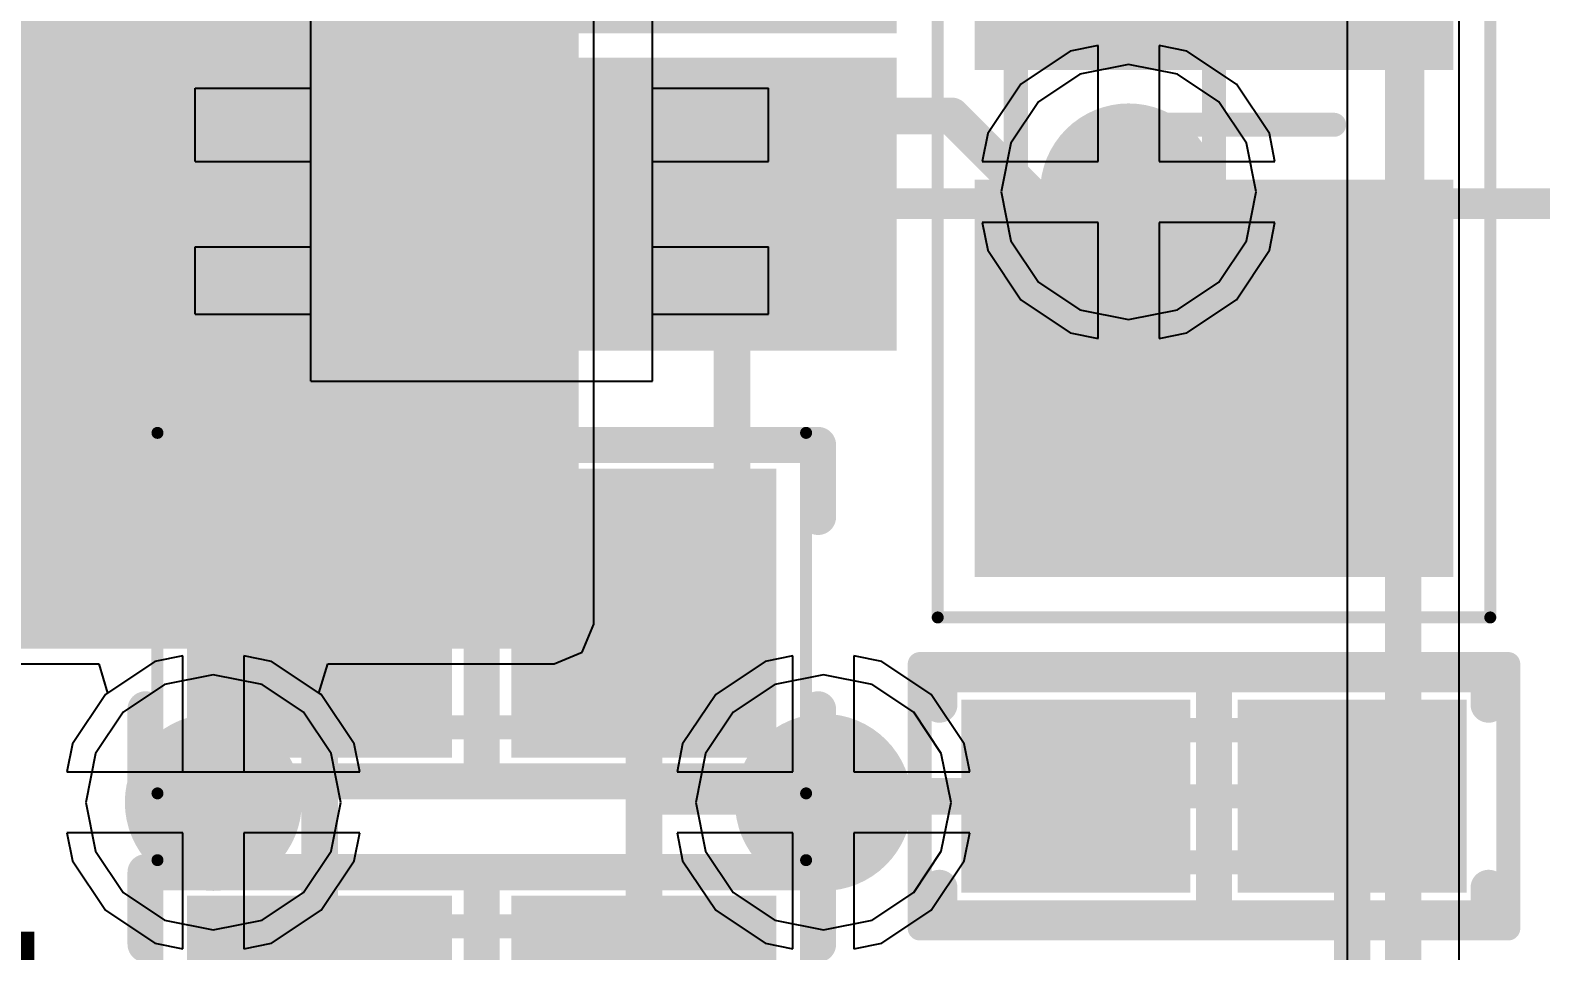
# Model space of a CAD drawing. Header units: millimetres. Extents: x 0.16 to 3.68, y 0.79 to 4.96.
# Drawn here: x 1.17 to 1.4176, y 1.0757 to 1.2265 of the extents above; entities that cross this region are included whole.
import ezdxf

# ---------------------------------------------------------------- set-up
doc = ezdxf.new("R2010")
doc.units = ezdxf.units.MM
doc.header["$MEASUREMENT"] = 0
for name, color, linetype in [('BottomLayer', 5, 'Continuous'), ('BottomOverlay', 54, 'Continuous'), ('BottomPaste', 16, 'Continuous'), ('BottomSolder', 6, 'Continuous'), ('KeepOutLayer', 6, 'Continuous'), ('Mechanical1', 6, 'Continuous'), ('Mechanical13', 56, 'Continuous'), ('Mechanical15', 56, 'Continuous'), ('MidLayer1', 16, 'Continuous'), ('MidLayer2', 76, 'Continuous'), ('MultiLayer', 9, 'Continuous'), ('TopLayer', 1, 'Continuous'), ('TopOverlay', 2, 'Continuous'), ('TopPaste', 8, 'Continuous'), ('TopSolder', 216, 'Continuous'), ('ViaHoleLayer', 16, 'Continuous')]:
    doc.layers.add(name, color=color, linetype=linetype)

# ---------------------------------------------------------------- blocks, each defined once
blk = doc.blocks.new('B____________B_6')
at = {"layer": 'BottomLayer'}
blk.add_solid([(-0.0689, -0.07087), (0.0689, -0.07087), (-0.0689, 0.07087), (0.0689, 0.07087)], dxfattribs=at)
at = {"layer": 'BottomOverlay', "const_width": 0.005}
blk.add_lwpolyline([(0, 0.19291), (0, -0.27165)], dxfattribs=at)
at = {"layer": 'BottomPaste'}
blk.add_solid([(-0.0689, -0.07087), (0.0689, -0.07087), (-0.0689, 0.07087), (0.0689, 0.07087)], dxfattribs=at)
at = {"layer": 'BottomSolder'}
blk.add_solid([(-0.0729, -0.07487), (0.0729, -0.07487), (-0.0729, 0.07487), (0.0729, 0.07487)], dxfattribs=at)
blk = doc.blocks.new('CAP_0603_1608_9')
at = {"layer": 'Mechanical13', "const_width": 0.00394}
for points in [[(-0.03445, -0.0187), (-0.03445, 0.0187)], [(-0.03445, 0.0187), (0.03445, 0.0187)], [(0.03445, -0.0187), (0.03445, 0.0187)], [(-0.03445, -0.0187), (0.03445, -0.0187)]]:
    blk.add_lwpolyline(points, dxfattribs=at)
at = {"layer": 'Mechanical13', "const_width": 0.00197}
for points in [[(-0.03543, 0.0187, 1), (-0.03346, 0.0187, 1)], [(-0.03543, 0.0187, 1), (-0.03346, 0.0187, 1)], [(0.03346, 0.0187, 1), (0.03543, 0.0187, 1)], [(0.03346, 0.0187, 1), (0.03543, 0.0187, 1)], [(-0.03543, -0.0187, 1), (-0.03346, -0.0187, 1)], [(-0.03543, -0.0187, 1), (-0.03346, -0.0187, 1)], [(0.03346, -0.0187, 1), (0.03543, -0.0187, 1)], [(0.03346, -0.0187, 1), (0.03543, -0.0187, 1)]]:
    blk.add_lwpolyline(points, format="xyb", close=True, dxfattribs=at)
at = {"layer": 'Mechanical15'}
for points, const_width in [([(-0.05315, -0.02953), (-0.05315, 0.02953)], 0.00197), ([(-0.05315, 0.02953), (0.05315, 0.02953)], 0.00197), ([(0.05315, -0.02953), (0.05315, 0.02953)], 0.00197), ([(0, -0.0187), (0, 0.0187)], 0.00394), ([(-0.0187, 0), (0.0187, 0)], 0.00394), ([(-0.05315, -0.02953), (0.05315, -0.02953)], 0.00197)]:
    blk.add_lwpolyline(points, dxfattribs=dict(at, const_width=const_width))
for points, const_width in [([(-0.05364, 0.02953, 1), (-0.05266, 0.02953, 1)], 0.000984), ([(-0.05364, 0.02953, 1), (-0.05266, 0.02953, 1)], 0.000984), ([(0.05266, 0.02953, 1), (0.05364, 0.02953, 1)], 0.000984), ([(0.05266, 0.02953, 1), (0.05364, 0.02953, 1)], 0.000984), ([(-0.00098, 0.0187, 1), (0.00098, 0.0187, 1)], 0.00197), ([(-0.01969, 0, 1), (-0.01772, 0, 1)], 0.00197), ([(0.01772, 0, 1), (0.01969, 0, 1)], 0.00197), ([(-0.00098, -0.0187, 1), (0.00098, -0.0187, 1)], 0.00197), ([(-0.05364, -0.02953, 1), (-0.05266, -0.02953, 1)], 0.000984), ([(-0.05364, -0.02953, 1), (-0.05266, -0.02953, 1)], 0.000984), ([(0.05266, -0.02953, 1), (0.05364, -0.02953, 1)], 0.000984), ([(0.05266, -0.02953, 1), (0.05364, -0.02953, 1)], 0.000984)]:
    blk.add_lwpolyline(points, format="xyb", close=True, dxfattribs=dict(at, const_width=const_width))
at = {"layer": 'TopLayer'}
for points in [[(-0.00886, -0.01969), (-0.00886, 0.01969), (-0.04429, -0.01969), (-0.04429, 0.01969)], [(0.04429, -0.01969), (0.04429, 0.01969), (0.00886, -0.01969), (0.00886, 0.01969)]]:
    blk.add_solid(points, dxfattribs=at)
at = {"layer": 'TopOverlay', "const_width": 0.00591}
for points in [[(-0.05512, 0.02756), (0.05512, 0.02756)], [(-0.05512, 0.01575), (-0.05512, 0.02756)], [(0, -0.02756), (0, 0.02756)], [(0.05512, 0.01575), (0.05512, 0.02756)], [(-0.05512, -0.02756), (-0.05512, -0.01575)], [(0.05512, -0.02756), (0.05512, -0.01575)], [(-0.05512, -0.02756), (0.05512, -0.02756)]]:
    blk.add_lwpolyline(points, dxfattribs=at)
at = {"layer": 'TopOverlay', "const_width": 0.00295}
for points in [[(-0.05659, 0.02756, 1), (-0.05364, 0.02756, 1)], [(-0.05659, 0.02756, 1), (-0.05364, 0.02756, 1)], [(-0.00148, 0.02756, 1), (0.00148, 0.02756, 1)], [(0.05364, 0.02756, 1), (0.05659, 0.02756, 1)], [(0.05364, 0.02756, 1), (0.05659, 0.02756, 1)], [(-0.05659, 0.01575, 1), (-0.05364, 0.01575, 1)], [(0.05364, 0.01575, 1), (0.05659, 0.01575, 1)], [(-0.05659, -0.01575, 1), (-0.05364, -0.01575, 1)], [(0.05364, -0.01575, 1), (0.05659, -0.01575, 1)], [(-0.05659, -0.02756, 1), (-0.05364, -0.02756, 1)], [(-0.05659, -0.02756, 1), (-0.05364, -0.02756, 1)], [(-0.00148, -0.02756, 1), (0.00148, -0.02756, 1)], [(0.05364, -0.02756, 1), (0.05659, -0.02756, 1)], [(0.05364, -0.02756, 1), (0.05659, -0.02756, 1)]]:
    blk.add_lwpolyline(points, format="xyb", close=True, dxfattribs=at)
at = {"layer": 'TopPaste'}
for points in [[(-0.00886, -0.01969), (-0.00886, 0.01969), (-0.04429, -0.01969), (-0.04429, 0.01969)], [(0.04429, -0.01969), (0.04429, 0.01969), (0.00886, -0.01969), (0.00886, 0.01969)]]:
    blk.add_solid(points, dxfattribs=at)
at = {"layer": 'TopSolder'}
for points in [[(-0.00486, -0.02369), (-0.00486, 0.02369), (-0.04829, -0.02369), (-0.04829, 0.02369)], [(0.04829, -0.02369), (0.04829, 0.02369), (0.00486, -0.02369), (0.00486, 0.02369)]]:
    blk.add_solid(points, dxfattribs=at)
blk = doc.blocks.new('CAP_0603_1608_10')
at = {"layer": 'Mechanical13', "const_width": 0.00394}
for points in [[(-0.03445, -0.0187), (-0.03445, 0.0187)], [(-0.03445, 0.0187), (0.03445, 0.0187)], [(0.03445, -0.0187), (0.03445, 0.0187)], [(-0.03445, -0.0187), (0.03445, -0.0187)]]:
    blk.add_lwpolyline(points, dxfattribs=at)
at = {"layer": 'Mechanical13', "const_width": 0.00197}
for points in [[(-0.03543, 0.0187, 1), (-0.03346, 0.0187, 1)], [(-0.03543, 0.0187, 1), (-0.03346, 0.0187, 1)], [(0.03346, 0.0187, 1), (0.03543, 0.0187, 1)], [(0.03346, 0.0187, 1), (0.03543, 0.0187, 1)], [(-0.03543, -0.0187, 1), (-0.03346, -0.0187, 1)], [(-0.03543, -0.0187, 1), (-0.03346, -0.0187, 1)], [(0.03346, -0.0187, 1), (0.03543, -0.0187, 1)], [(0.03346, -0.0187, 1), (0.03543, -0.0187, 1)]]:
    blk.add_lwpolyline(points, format="xyb", close=True, dxfattribs=at)
at = {"layer": 'Mechanical15'}
for points, const_width in [([(-0.05315, -0.02953), (-0.05315, 0.02953)], 0.00197), ([(-0.05315, 0.02953), (0.05315, 0.02953)], 0.00197), ([(0.05315, -0.02953), (0.05315, 0.02953)], 0.00197), ([(0, -0.0187), (0, 0.0187)], 0.00394), ([(-0.0187, 0), (0.0187, 0)], 0.00394), ([(-0.05315, -0.02953), (0.05315, -0.02953)], 0.00197)]:
    blk.add_lwpolyline(points, dxfattribs=dict(at, const_width=const_width))
for points, const_width in [([(-0.05364, 0.02953, 1), (-0.05266, 0.02953, 1)], 0.000984), ([(-0.05364, 0.02953, 1), (-0.05266, 0.02953, 1)], 0.000984), ([(0.05266, 0.02953, 1), (0.05364, 0.02953, 1)], 0.000984), ([(0.05266, 0.02953, 1), (0.05364, 0.02953, 1)], 0.000984), ([(-0.00098, 0.0187, 1), (0.00098, 0.0187, 1)], 0.00197), ([(-0.01969, 0, 1), (-0.01772, 0, 1)], 0.00197), ([(0.01772, 0, 1), (0.01969, 0, 1)], 0.00197), ([(-0.00098, -0.0187, 1), (0.00098, -0.0187, 1)], 0.00197), ([(-0.05364, -0.02953, 1), (-0.05266, -0.02953, 1)], 0.000984), ([(-0.05364, -0.02953, 1), (-0.05266, -0.02953, 1)], 0.000984), ([(0.05266, -0.02953, 1), (0.05364, -0.02953, 1)], 0.000984), ([(0.05266, -0.02953, 1), (0.05364, -0.02953, 1)], 0.000984)]:
    blk.add_lwpolyline(points, format="xyb", close=True, dxfattribs=dict(at, const_width=const_width))
at = {"layer": 'TopLayer'}
for points in [[(-0.00886, -0.01969), (-0.00886, 0.01969), (-0.04429, -0.01969), (-0.04429, 0.01969)], [(0.04429, -0.01969), (0.04429, 0.01969), (0.00886, -0.01969), (0.00886, 0.01969)]]:
    blk.add_solid(points, dxfattribs=at)
at = {"layer": 'TopOverlay', "const_width": 0.00591}
for points in [[(-0.05512, 0.02756), (0.05512, 0.02756)], [(-0.05512, 0.01575), (-0.05512, 0.02756)], [(0, -0.02756), (0, 0.02756)], [(0.05512, 0.01575), (0.05512, 0.02756)], [(-0.05512, -0.02756), (-0.05512, -0.01575)], [(0.05512, -0.02756), (0.05512, -0.01575)], [(-0.05512, -0.02756), (0.05512, -0.02756)]]:
    blk.add_lwpolyline(points, dxfattribs=at)
at = {"layer": 'TopOverlay', "const_width": 0.00295}
for points in [[(-0.05659, 0.02756, 1), (-0.05364, 0.02756, 1)], [(-0.05659, 0.02756, 1), (-0.05364, 0.02756, 1)], [(-0.00148, 0.02756, 1), (0.00148, 0.02756, 1)], [(0.05364, 0.02756, 1), (0.05659, 0.02756, 1)], [(0.05364, 0.02756, 1), (0.05659, 0.02756, 1)], [(-0.05659, 0.01575, 1), (-0.05364, 0.01575, 1)], [(0.05364, 0.01575, 1), (0.05659, 0.01575, 1)], [(-0.05659, -0.01575, 1), (-0.05364, -0.01575, 1)], [(0.05364, -0.01575, 1), (0.05659, -0.01575, 1)], [(-0.05659, -0.02756, 1), (-0.05364, -0.02756, 1)], [(-0.05659, -0.02756, 1), (-0.05364, -0.02756, 1)], [(-0.00148, -0.02756, 1), (0.00148, -0.02756, 1)], [(0.05364, -0.02756, 1), (0.05659, -0.02756, 1)], [(0.05364, -0.02756, 1), (0.05659, -0.02756, 1)]]:
    blk.add_lwpolyline(points, format="xyb", close=True, dxfattribs=at)
at = {"layer": 'TopPaste'}
for points in [[(-0.00886, -0.01969), (-0.00886, 0.01969), (-0.04429, -0.01969), (-0.04429, 0.01969)], [(0.04429, -0.01969), (0.04429, 0.01969), (0.00886, -0.01969), (0.00886, 0.01969)]]:
    blk.add_solid(points, dxfattribs=at)
at = {"layer": 'TopSolder'}
for points in [[(-0.00486, -0.02369), (-0.00486, 0.02369), (-0.04829, -0.02369), (-0.04829, 0.02369)], [(0.04829, -0.02369), (0.04829, 0.02369), (0.00486, -0.02369), (0.00486, 0.02369)]]:
    blk.add_solid(points, dxfattribs=at)
blk = doc.blocks.new('4_7_28')
at = {"layer": 'Mechanical13', "const_width": 0.00394}
for points in [[(0.05315, 0.03248), (-0.05315, 0.03248)], [(0.05315, -0.03248), (0.05315, 0.03248)], [(0.05315, -0.03248), (-0.05315, -0.03248)]]:
    blk.add_lwpolyline(points, dxfattribs=at)
at = {"layer": 'Mechanical13', "const_width": 0.00197}
for points in [[(0.05217, 0.03248, 1), (0.05413, 0.03248, 1)], [(0.05217, 0.03248, 1), (0.05413, 0.03248, 1)], [(0.05217, -0.03248, 1), (0.05413, -0.03248, 1)], [(0.05217, -0.03248, 1), (0.05413, -0.03248, 1)]]:
    blk.add_lwpolyline(points, format="xyb", close=True, dxfattribs=at)
at = {"layer": 'Mechanical15'}
for points, const_width in [([(0.08071, 0.04528), (-0.08071, 0.04528)], 0.00197), ([(0.08071, -0.04528), (0.08071, 0.04528)], 0.00197), ([(0, -0.01969), (0, 0.01969)], 0.00394), ([(0.01969, 0), (-0.01969, 0)], 0.00394), ([(0.08071, -0.04528), (-0.08071, -0.04528)], 0.00197)]:
    blk.add_lwpolyline(points, dxfattribs=dict(at, const_width=const_width))
for points, const_width in [([(0.08022, 0.04528, 1), (0.0812, 0.04528, 1)], 0.000984), ([(0.08022, 0.04528, 1), (0.0812, 0.04528, 1)], 0.000984), ([(-0.00098, 0.01969, 1), (0.00098, 0.01969, 1)], 0.00197), ([(0.0187, 0, 1), (0.02067, 0, 1)], 0.00197), ([(-0.00098, -0.01969, 1), (0.00098, -0.01969, 1)], 0.00197), ([(0.08022, -0.04528, 1), (0.0812, -0.04528, 1)], 0.000984), ([(0.08022, -0.04528, 1), (0.0812, -0.04528, 1)], 0.000984)]:
    blk.add_lwpolyline(points, format="xyb", close=True, dxfattribs=dict(at, const_width=const_width))
at = {"layer": 'TopLayer'}
for points in [[(-0.01299, -0.03524), (-0.01299, 0.03524), (-0.07008, -0.03524), (-0.07008, 0.03524)], [(0.07008, -0.03524), (0.07008, 0.03524), (0.01299, -0.03524), (0.01299, 0.03524)]]:
    blk.add_solid(points, dxfattribs=at)
at = {"layer": 'TopPaste'}
for points in [[(-0.01299, -0.03524), (-0.01299, 0.03524), (-0.07008, -0.03524), (-0.07008, 0.03524)], [(0.07008, -0.03524), (0.07008, 0.03524), (0.01299, -0.03524), (0.01299, 0.03524)]]:
    blk.add_solid(points, dxfattribs=at)
at = {"layer": 'TopSolder'}
for points in [[(-0.00899, -0.03924), (-0.00899, 0.03924), (-0.07408, -0.03924), (-0.07408, 0.03924)], [(0.07408, -0.03924), (0.07408, 0.03924), (0.00899, -0.03924), (0.00899, 0.03924)]]:
    blk.add_solid(points, dxfattribs=at)
blk = doc.blocks.new('SOT65P210X110_6N_29')
at = {"layer": 'Mechanical1'}
for points in [[(-0.028, 0.031), (-0.028, 0.042)], [(-0.028, 0.042), (-0.012, 0.042)], [(-0.012, 0.042), (0.012, 0.042)], [(0.012, 0.042), (0.028, 0.042)], [(0.028, 0.031), (0.028, 0.042)], [(-0.047, 0.02), (-0.047, 0.031)], [(-0.047, 0.031), (-0.028, 0.031)], [(-0.028, 0.02), (-0.028, 0.031)], [(0.028, 0.031), (0.047, 0.031)], [(0.028, 0.02), (0.028, 0.031)], [(0.047, 0.02), (0.047, 0.031)], [(-0.047, 0.02), (-0.028, 0.02)], [(-0.028, 0.006), (-0.028, 0.02)], [(0.028, 0.02), (0.047, 0.02)], [(0.028, 0.006), (0.028, 0.02)], [(-0.047, -0.006), (-0.047, 0.006)], [(-0.047, 0.006), (-0.028, 0.006)], [(-0.028, -0.006), (-0.028, 0.006)], [(0.028, 0.006), (0.047, 0.006)], [(0.028, -0.006), (0.028, 0.006)], [(0.047, -0.006), (0.047, 0.006)], [(-0.047, -0.006), (-0.028, -0.006)], [(-0.028, -0.02), (-0.028, -0.006)], [(0.028, -0.006), (0.047, -0.006)], [(0.028, -0.02), (0.028, -0.006)], [(-0.047, -0.031), (-0.047, -0.02)], [(-0.047, -0.02), (-0.028, -0.02)], [(-0.028, -0.031), (-0.028, -0.02)], [(0.028, -0.02), (0.047, -0.02)], [(0.028, -0.031), (0.028, -0.02)], [(0.047, -0.031), (0.047, -0.02)], [(-0.047, -0.031), (-0.028, -0.031)], [(-0.028, -0.042), (-0.028, -0.031)], [(0.028, -0.031), (0.047, -0.031)], [(0.028, -0.042), (0.028, -0.031)], [(-0.028, -0.042), (0.028, -0.042)]]:
    blk.add_lwpolyline(points, dxfattribs=at)
for points in [[(-0.028, 0.042, 1), (-0.028, 0.042, 1)], [(-0.028, 0.042, 1), (-0.028, 0.042, 1)], [(-0.012, 0.042, 1), (-0.012, 0.042, 1)], [(-0.012, 0.042, 1), (-0.012, 0.042, 1)], [(-0.012, 0.042, 1), (-0.012, 0.042, 1)], [(0.012, 0.042, 1), (0.012, 0.042, 1)], [(0.012, 0.042, 1), (0.012, 0.042, 1)], [(0.012, 0.042, 1), (0.012, 0.042, 1)], [(0.028, 0.042, 1), (0.028, 0.042, 1)], [(0.028, 0.042, 1), (0.028, 0.042, 1)], [(-0.047, 0.031, 1), (-0.047, 0.031, 1)], [(-0.047, 0.031, 1), (-0.047, 0.031, 1)], [(-0.028, 0.031, 1), (-0.028, 0.031, 1)], [(-0.028, 0.031, 1), (-0.028, 0.031, 1)], [(-0.028, 0.031, 1), (-0.028, 0.031, 1)], [(0.028, 0.031, 1), (0.028, 0.031, 1)], [(0.028, 0.031, 1), (0.028, 0.031, 1)], [(0.028, 0.031, 1), (0.028, 0.031, 1)], [(0.047, 0.031, 1), (0.047, 0.031, 1)], [(0.047, 0.031, 1), (0.047, 0.031, 1)], [(-0.047, 0.02, 1), (-0.047, 0.02, 1)], [(-0.047, 0.02, 1), (-0.047, 0.02, 1)], [(-0.028, 0.02, 1), (-0.028, 0.02, 1)], [(-0.028, 0.02, 1), (-0.028, 0.02, 1)], [(-0.028, 0.02, 1), (-0.028, 0.02, 1)], [(0.028, 0.02, 1), (0.028, 0.02, 1)], [(0.028, 0.02, 1), (0.028, 0.02, 1)], [(0.028, 0.02, 1), (0.028, 0.02, 1)], [(0.047, 0.02, 1), (0.047, 0.02, 1)], [(0.047, 0.02, 1), (0.047, 0.02, 1)], [(-0.047, 0.006, 1), (-0.047, 0.006, 1)], [(-0.047, 0.006, 1), (-0.047, 0.006, 1)], [(-0.028, 0.006, 1), (-0.028, 0.006, 1)], [(-0.028, 0.006, 1), (-0.028, 0.006, 1)], [(-0.028, 0.006, 1), (-0.028, 0.006, 1)], [(0.028, 0.006, 1), (0.028, 0.006, 1)], [(0.028, 0.006, 1), (0.028, 0.006, 1)], [(0.028, 0.006, 1), (0.028, 0.006, 1)], [(0.047, 0.006, 1), (0.047, 0.006, 1)], [(0.047, 0.006, 1), (0.047, 0.006, 1)], [(-0.047, -0.006, 1), (-0.047, -0.006, 1)], [(-0.047, -0.006, 1), (-0.047, -0.006, 1)], [(-0.028, -0.006, 1), (-0.028, -0.006, 1)], [(-0.028, -0.006, 1), (-0.028, -0.006, 1)], [(-0.028, -0.006, 1), (-0.028, -0.006, 1)], [(0.028, -0.006, 1), (0.028, -0.006, 1)], [(0.028, -0.006, 1), (0.028, -0.006, 1)], [(0.028, -0.006, 1), (0.028, -0.006, 1)], [(0.047, -0.006, 1), (0.047, -0.006, 1)], [(0.047, -0.006, 1), (0.047, -0.006, 1)], [(-0.047, -0.02, 1), (-0.047, -0.02, 1)], [(-0.047, -0.02, 1), (-0.047, -0.02, 1)], [(-0.028, -0.02, 1), (-0.028, -0.02, 1)], [(-0.028, -0.02, 1), (-0.028, -0.02, 1)], [(-0.028, -0.02, 1), (-0.028, -0.02, 1)], [(0.028, -0.02, 1), (0.028, -0.02, 1)], [(0.028, -0.02, 1), (0.028, -0.02, 1)], [(0.028, -0.02, 1), (0.028, -0.02, 1)], [(0.047, -0.02, 1), (0.047, -0.02, 1)], [(0.047, -0.02, 1), (0.047, -0.02, 1)], [(-0.047, -0.031, 1), (-0.047, -0.031, 1)], [(-0.047, -0.031, 1), (-0.047, -0.031, 1)], [(-0.028, -0.031, 1), (-0.028, -0.031, 1)], [(-0.028, -0.031, 1), (-0.028, -0.031, 1)], [(-0.028, -0.031, 1), (-0.028, -0.031, 1)], [(0.028, -0.031, 1), (0.028, -0.031, 1)], [(0.028, -0.031, 1), (0.028, -0.031, 1)], [(0.028, -0.031, 1), (0.028, -0.031, 1)], [(0.047, -0.031, 1), (0.047, -0.031, 1)], [(0.047, -0.031, 1), (0.047, -0.031, 1)], [(-0.028, -0.042, 1), (-0.028, -0.042, 1)], [(-0.028, -0.042, 1), (-0.028, -0.042, 1)], [(0.028, -0.042, 1), (0.028, -0.042, 1)], [(0.028, -0.042, 1), (0.028, -0.042, 1)]]:
    blk.add_lwpolyline(points, format="xyb", close=True, dxfattribs=at)
blk.add_lwpolyline([(0.012, 0.042, -1), (-0.012, 0.042)], format="xyb", dxfattribs=at)
at = {"layer": 'TopLayer'}
for points in [[(-0.064, 0.019), (-0.018, 0.019), (-0.064, 0.033), (-0.018, 0.033)], [(0.018, 0.019), (0.064, 0.019), (0.018, 0.033), (0.064, 0.033)], [(-0.064, -0.007), (-0.018, -0.007), (-0.064, 0.007), (-0.018, 0.007)], [(0.018, -0.007), (0.064, -0.007), (0.018, 0.007), (0.064, 0.007)], [(-0.064, -0.033), (-0.018, -0.033), (-0.064, -0.019), (-0.018, -0.019)], [(0.018, -0.033), (0.064, -0.033), (0.018, -0.019), (0.064, -0.019)]]:
    blk.add_solid(points, dxfattribs=at)
at = {"layer": 'TopOverlay', "const_width": 0.006}
blk.add_lwpolyline([(0.0049, 0.03096, -0.217121), (-0.0051, 0.03104)], format="xyb", dxfattribs=at)
at = {"layer": 'TopOverlay', "const_width": 0.003}
for points in [[(-0.0066, 0.03104, 1), (-0.0036, 0.03104, 1)], [(0.0034, 0.03096, 1), (0.0064, 0.03096, 1)]]:
    blk.add_lwpolyline(points, format="xyb", close=True, dxfattribs=at)
at = {"layer": 'TopPaste'}
for points in [[(-0.064, 0.019), (-0.018, 0.019), (-0.064, 0.033), (-0.018, 0.033)], [(0.018, 0.019), (0.064, 0.019), (0.018, 0.033), (0.064, 0.033)], [(-0.064, -0.007), (-0.018, -0.007), (-0.064, 0.007), (-0.018, 0.007)], [(0.018, -0.007), (0.064, -0.007), (0.018, 0.007), (0.064, 0.007)], [(-0.064, -0.033), (-0.018, -0.033), (-0.064, -0.019), (-0.018, -0.019)], [(0.018, -0.033), (0.064, -0.033), (0.018, -0.019), (0.064, -0.019)]]:
    blk.add_solid(points, dxfattribs=at)
at = {"layer": 'TopSolder'}
for points in [[(-0.068, 0.015), (-0.014, 0.015), (-0.068, 0.037), (-0.014, 0.037)], [(0.014, 0.015), (0.068, 0.015), (0.014, 0.037), (0.068, 0.037)], [(-0.068, -0.011), (-0.014, -0.011), (-0.068, 0.011), (-0.014, 0.011)], [(0.014, -0.011), (0.068, -0.011), (0.014, 0.011), (0.068, 0.011)], [(-0.068, -0.037), (-0.014, -0.037), (-0.068, -0.015), (-0.014, -0.015)], [(0.014, -0.037), (0.068, -0.037), (0.014, -0.015), (0.068, -0.015)]]:
    blk.add_solid(points, dxfattribs=at)
blk = doc.blocks.new('RES_0402_1005_33')
at = {"layer": 'Mechanical13', "const_width": 0.00394}
for points in [[(0.02067, 0.01083), (-0.02067, 0.01083)], [(-0.02067, 0.01083), (-0.02067, -0.01083)], [(0.02067, 0.01083), (0.02067, -0.01083)], [(0.02067, -0.01083), (-0.02067, -0.01083)]]:
    blk.add_lwpolyline(points, dxfattribs=at)
at = {"layer": 'Mechanical13', "const_width": 0.00197}
for points in [[(-0.02165, 0.01083, 1), (-0.01969, 0.01083, 1)], [(-0.02165, 0.01083, 1), (-0.01969, 0.01083, 1)], [(0.01969, 0.01083, 1), (0.02165, 0.01083, 1)], [(0.01969, 0.01083, 1), (0.02165, 0.01083, 1)], [(-0.02165, -0.01083, 1), (-0.01969, -0.01083, 1)], [(-0.02165, -0.01083, 1), (-0.01969, -0.01083, 1)], [(0.01969, -0.01083, 1), (0.02165, -0.01083, 1)], [(0.01969, -0.01083, 1), (0.02165, -0.01083, 1)]]:
    blk.add_lwpolyline(points, format="xyb", close=True, dxfattribs=at)
at = {"layer": 'Mechanical15', "const_width": 0.00394}
for points in [[(0.04823, 0.02165), (-0.04823, 0.02165)], [(-0.04823, 0.02165), (-0.04823, -0.02165)], [(0.04823, 0.02165), (0.04823, -0.02165)], [(0, 0.01083), (0, -0.01083)], [(0.01083, 0), (-0.01083, 0)], [(0.04823, -0.02165), (-0.04823, -0.02165)]]:
    blk.add_lwpolyline(points, dxfattribs=at)
at = {"layer": 'Mechanical15', "const_width": 0.00197}
for points in [[(-0.04921, 0.02165, 1), (-0.04724, 0.02165, 1)], [(-0.04921, 0.02165, 1), (-0.04724, 0.02165, 1)], [(0.04724, 0.02165, 1), (0.04921, 0.02165, 1)], [(0.04724, 0.02165, 1), (0.04921, 0.02165, 1)], [(-0.00098, 0.01083, 1), (0.00098, 0.01083, 1)], [(-0.01181, 0, 1), (-0.00984, 0, 1)], [(0.00984, 0, 1), (0.01181, 0, 1)], [(-0.00098, -0.01083, 1), (0.00098, -0.01083, 1)], [(-0.04921, -0.02165, 1), (-0.04724, -0.02165, 1)], [(-0.04921, -0.02165, 1), (-0.04724, -0.02165, 1)], [(0.04724, -0.02165, 1), (0.04921, -0.02165, 1)], [(0.04724, -0.02165, 1), (0.04921, -0.02165, 1)]]:
    blk.add_lwpolyline(points, format="xyb", close=True, dxfattribs=at)
at = {"layer": 'TopLayer'}
for points in [[(-0.00787, -0.01181), (-0.00787, 0.01181), (-0.0374, -0.01181), (-0.0374, 0.01181)], [(0.0374, -0.01181), (0.0374, 0.01181), (0.00787, -0.01181), (0.00787, 0.01181)]]:
    blk.add_solid(points, dxfattribs=at)
at = {"layer": 'TopOverlay', "const_width": 0.00591}
for points in [[(-0.045, 0.02), (-0.045, 0.015)], [(0.045, 0.02), (-0.045, 0.02)], [(0, 0.02), (0, -0.02)], [(0.045, 0.02), (0.045, 0.015)], [(-0.045, -0.015), (-0.045, -0.02)], [(0.045, -0.015), (0.045, -0.02)], [(0.045, -0.02), (-0.045, -0.02)]]:
    blk.add_lwpolyline(points, dxfattribs=at)
at = {"layer": 'TopOverlay', "const_width": 0.00295}
for points in [[(-0.04648, 0.02, 1), (-0.04352, 0.02, 1)], [(-0.04648, 0.02, 1), (-0.04352, 0.02, 1)], [(-0.00148, 0.02, 1), (0.00148, 0.02, 1)], [(0.04352, 0.02, 1), (0.04648, 0.02, 1)], [(0.04352, 0.02, 1), (0.04648, 0.02, 1)], [(-0.04648, 0.015, 1), (-0.04352, 0.015, 1)], [(0.04352, 0.015, 1), (0.04648, 0.015, 1)], [(-0.04648, -0.015, 1), (-0.04352, -0.015, 1)], [(0.04352, -0.015, 1), (0.04648, -0.015, 1)], [(-0.04648, -0.02, 1), (-0.04352, -0.02, 1)], [(-0.04648, -0.02, 1), (-0.04352, -0.02, 1)], [(-0.00148, -0.02, 1), (0.00148, -0.02, 1)], [(0.04352, -0.02, 1), (0.04648, -0.02, 1)], [(0.04352, -0.02, 1), (0.04648, -0.02, 1)]]:
    blk.add_lwpolyline(points, format="xyb", close=True, dxfattribs=at)
at = {"layer": 'TopPaste'}
for points in [[(-0.00787, -0.01181), (-0.00787, 0.01181), (-0.0374, -0.01181), (-0.0374, 0.01181)], [(0.0374, -0.01181), (0.0374, 0.01181), (0.00787, -0.01181), (0.00787, 0.01181)]]:
    blk.add_solid(points, dxfattribs=at)
at = {"layer": 'TopSolder'}
for points in [[(-0.00387, -0.01581), (-0.00387, 0.01581), (-0.0414, -0.01581), (-0.0414, 0.01581)], [(0.0414, -0.01581), (0.0414, 0.01581), (0.00387, -0.01581), (0.00387, 0.01581)]]:
    blk.add_solid(points, dxfattribs=at)

msp = doc.modelspace()

# ---------------------------------------------------------------- linework, layer by layer
at = {"layer": 'BottomLayer'}
for p, q in [((1.40418, 1.04052), (1.40418, 1.321)), ((1.38582, 1.3172), (1.38582, 1.04052)), ((1.26236, 1.12917), (1.26236, 1.26697)), ((1.34044, 1.22308), (1.33234, 1.21766)), ((1.345, 1.22399), (1.34044, 1.22308)), ((1.345, 1.205), (1.345, 1.22399)), ((1.35956, 1.22308), (1.355, 1.22399)), ((1.355, 1.22399), (1.355, 1.205)), ((1.36766, 1.21766), (1.35956, 1.22308)), ((1.33234, 1.21766), (1.32692, 1.20956)), ((1.37308, 1.20956), (1.36766, 1.21766)), ((1.32692, 1.20956), (1.32601, 1.205)), ((1.37399, 1.205), (1.37308, 1.20956)), ((1.32601, 1.205), (1.345, 1.205)), ((1.355, 1.205), (1.37399, 1.205)), ((1.345, 1.195), (1.32601, 1.195)), ((1.32601, 1.195), (1.32692, 1.19044)), ((1.345, 1.17601), (1.345, 1.195)), ((1.37399, 1.195), (1.355, 1.195)), ((1.355, 1.195), (1.355, 1.17601)), ((1.37308, 1.19044), (1.37399, 1.195)), ((1.32692, 1.19044), (1.33234, 1.18234)), ((1.36766, 1.18234), (1.37308, 1.19044)), ((1.33234, 1.18234), (1.34044, 1.17692)), ((1.35956, 1.17692), (1.36766, 1.18234)), ((1.34044, 1.17692), (1.345, 1.17601)), ((1.355, 1.17601), (1.35956, 1.17692)), ((1.26046, 1.12458), (1.26236, 1.12917)), ((1.25587, 1.12268), (1.26046, 1.12458)), ((1.295, 1.12399), (1.29044, 1.12308)), ((1.295, 1.105), (1.295, 1.12399)), ((1.30956, 1.12308), (1.305, 1.12399)), ((1.305, 1.12399), (1.305, 1.105)), ((1.11667, 1.12268), (1.18123, 1.12268)), ((1.18123, 1.12268), (1.18268, 1.11789)), ((1.21732, 1.11789), (1.21877, 1.12268)), ((1.21877, 1.12268), (1.25587, 1.12268)), ((1.29044, 1.12308), (1.28234, 1.11766)), ((1.31766, 1.11766), (1.30956, 1.12308)), ((1.18234, 1.11766), (1.17692, 1.10956)), ((1.18268, 1.11789), (1.18234, 1.11766)), ((1.21766, 1.11766), (1.21732, 1.11789)), ((1.22308, 1.10956), (1.21766, 1.11766)), ((1.28234, 1.11766), (1.27692, 1.10956)), ((1.32308, 1.10956), (1.31766, 1.11766)), ((1.17692, 1.10956), (1.17601, 1.105)), ((1.22399, 1.105), (1.22308, 1.10956)), ((1.27692, 1.10956), (1.27601, 1.105)), ((1.32399, 1.105), (1.32308, 1.10956)), ((1.17601, 1.105), (1.22399, 1.105)), ((1.27601, 1.105), (1.295, 1.105)), ((1.305, 1.105), (1.32399, 1.105)), ((1.195, 1.095), (1.17601, 1.095)), ((1.17601, 1.095), (1.17692, 1.09044)), ((1.195, 1.07601), (1.195, 1.095)), ((1.22399, 1.095), (1.205, 1.095)), ((1.205, 1.095), (1.205, 1.07601)), ((1.22308, 1.09044), (1.22399, 1.095)), ((1.295, 1.095), (1.27601, 1.095)), ((1.27601, 1.095), (1.27692, 1.09044)), ((1.295, 1.07601), (1.295, 1.095)), ((1.32399, 1.095), (1.305, 1.095)), ((1.305, 1.095), (1.305, 1.07601)), ((1.32308, 1.09044), (1.32399, 1.095)), ((1.17692, 1.09044), (1.18234, 1.08234)), ((1.21766, 1.08234), (1.22308, 1.09044)), ((1.27692, 1.09044), (1.28234, 1.08234)), ((1.31766, 1.08234), (1.32308, 1.09044)), ((1.18234, 1.08234), (1.19044, 1.07692)), ((1.20956, 1.07692), (1.21766, 1.08234)), ((1.28234, 1.08234), (1.29044, 1.07692)), ((1.30956, 1.07692), (1.31766, 1.08234)), ((1.19044, 1.07692), (1.195, 1.07601)), ((1.205, 1.07601), (1.20956, 1.07692)), ((1.29044, 1.07692), (1.295, 1.07601)), ((1.305, 1.07601), (1.30956, 1.07692))]:
    msp.add_line(p, q, dxfattribs=at)
at = {"layer": 'BottomLayer', "const_width": 0.006}
for points in [[(1.395, 1.022), (1.395, 1.321)], [(1.09707, 1.19807), (1.185, 1.19807)]]:
    msp.add_lwpolyline(points, dxfattribs=at)
at = {"layer": 'BottomLayer'}
for points, const_width in [([(1.34275, 1.2, 1), (1.35725, 1.2, 1)], 0.0145), ([(1.1835, 1.19807, 1), (1.1865, 1.19807, 1)], 0.003), ([(1.19275, 1.1, 1), (1.20725, 1.1, 1)], 0.0145), ([(1.29275, 1.1, 1), (1.30725, 1.1, 1)], 0.0145)]:
    msp.add_lwpolyline(points, format="xyb", close=True, dxfattribs=dict(at, const_width=const_width))
at = {"layer": 'KeepOutLayer', "const_width": 0.01}
msp.add_lwpolyline([(2.341, 1.516, 1), (0.901, 1.516, 1)], format="xyb", close=True, dxfattribs=at)
at = {"layer": 'MidLayer1'}
for p, q in [((1.34044, 1.22308), (1.33234, 1.21766)), ((1.345, 1.22399), (1.34044, 1.22308)), ((1.345, 1.205), (1.345, 1.22399)), ((1.35956, 1.22308), (1.355, 1.22399)), ((1.355, 1.22399), (1.355, 1.205)), ((1.36766, 1.21766), (1.35956, 1.22308)), ((1.33234, 1.21766), (1.32692, 1.20956)), ((1.37308, 1.20956), (1.36766, 1.21766)), ((1.32692, 1.20956), (1.32601, 1.205)), ((1.37399, 1.205), (1.37308, 1.20956)), ((1.32601, 1.205), (1.345, 1.205)), ((1.355, 1.205), (1.37399, 1.205)), ((1.345, 1.195), (1.32601, 1.195)), ((1.32601, 1.195), (1.32692, 1.19044)), ((1.345, 1.17601), (1.345, 1.195)), ((1.37399, 1.195), (1.355, 1.195)), ((1.355, 1.195), (1.355, 1.17601)), ((1.37308, 1.19044), (1.37399, 1.195)), ((1.32692, 1.19044), (1.33234, 1.18234)), ((1.36766, 1.18234), (1.37308, 1.19044)), ((1.33234, 1.18234), (1.34044, 1.17692)), ((1.35956, 1.17692), (1.36766, 1.18234)), ((1.34044, 1.17692), (1.345, 1.17601)), ((1.355, 1.17601), (1.35956, 1.17692)), ((1.195, 1.12399), (1.19044, 1.12308)), ((1.195, 1.105), (1.195, 1.12399)), ((1.20956, 1.12308), (1.205, 1.12399)), ((1.205, 1.12399), (1.205, 1.105)), ((1.295, 1.12399), (1.29044, 1.12308)), ((1.295, 1.105), (1.295, 1.12399)), ((1.30956, 1.12308), (1.305, 1.12399)), ((1.305, 1.12399), (1.305, 1.105)), ((1.19044, 1.12308), (1.18234, 1.11766)), ((1.21766, 1.11766), (1.20956, 1.12308)), ((1.29044, 1.12308), (1.28234, 1.11766)), ((1.31766, 1.11766), (1.30956, 1.12308)), ((1.18234, 1.11766), (1.17692, 1.10956)), ((1.22308, 1.10956), (1.21766, 1.11766)), ((1.28234, 1.11766), (1.27692, 1.10956)), ((1.32308, 1.10956), (1.31766, 1.11766)), ((1.17692, 1.10956), (1.17601, 1.105)), ((1.22399, 1.105), (1.22308, 1.10956)), ((1.27692, 1.10956), (1.27601, 1.105)), ((1.32399, 1.105), (1.32308, 1.10956)), ((1.17601, 1.105), (1.195, 1.105)), ((1.205, 1.105), (1.22399, 1.105)), ((1.27601, 1.105), (1.295, 1.105)), ((1.305, 1.105), (1.32399, 1.105)), ((1.195, 1.095), (1.17601, 1.095)), ((1.17601, 1.095), (1.17692, 1.09044)), ((1.195, 1.07601), (1.195, 1.095)), ((1.22399, 1.095), (1.205, 1.095)), ((1.205, 1.095), (1.205, 1.07601)), ((1.22308, 1.09044), (1.22399, 1.095)), ((1.295, 1.095), (1.27601, 1.095)), ((1.27601, 1.095), (1.27692, 1.09044)), ((1.295, 1.07601), (1.295, 1.095)), ((1.32399, 1.095), (1.305, 1.095)), ((1.305, 1.095), (1.305, 1.07601)), ((1.32308, 1.09044), (1.32399, 1.095)), ((1.17692, 1.09044), (1.18234, 1.08234)), ((1.21766, 1.08234), (1.22308, 1.09044)), ((1.27692, 1.09044), (1.28234, 1.08234)), ((1.31766, 1.08234), (1.32308, 1.09044)), ((1.18234, 1.08234), (1.19044, 1.07692)), ((1.20956, 1.07692), (1.21766, 1.08234)), ((1.28234, 1.08234), (1.29044, 1.07692)), ((1.30956, 1.07692), (1.31766, 1.08234)), ((1.19044, 1.07692), (1.195, 1.07601)), ((1.205, 1.07601), (1.20956, 1.07692)), ((1.29044, 1.07692), (1.295, 1.07601)), ((1.305, 1.07601), (1.30956, 1.07692))]:
    msp.add_line(p, q, dxfattribs=at)
at = {"layer": 'MidLayer1', "const_width": 0.0145}
for points in [[(1.34275, 1.2, 1), (1.35725, 1.2, 1)], [(1.19275, 1.1, 1), (1.20725, 1.1, 1)], [(1.29275, 1.1, 1), (1.30725, 1.1, 1)]]:
    msp.add_lwpolyline(points, format="xyb", close=True, dxfattribs=at)
at = {"layer": 'MidLayer2'}
for p, q in [((1.35, 1.2209), (1.342, 1.21931)), ((1.358, 1.21931), (1.35, 1.2209)), ((1.342, 1.21931), (1.33522, 1.21478)), ((1.36478, 1.21478), (1.358, 1.21931)), ((1.33522, 1.21478), (1.33069, 1.208)), ((1.36931, 1.208), (1.36478, 1.21478)), ((1.33069, 1.208), (1.3291, 1.2)), ((1.3709, 1.2), (1.36931, 1.208)), ((1.3291, 1.2), (1.33069, 1.192)), ((1.36931, 1.192), (1.3709, 1.2)), ((1.33069, 1.192), (1.33522, 1.18522)), ((1.36478, 1.18522), (1.36931, 1.192)), ((1.33522, 1.18522), (1.342, 1.18069)), ((1.358, 1.18069), (1.36478, 1.18522)), ((1.342, 1.18069), (1.35, 1.1791)), ((1.35, 1.1791), (1.358, 1.18069)), ((1.192, 1.11931), (1.18522, 1.11478)), ((1.2, 1.1209), (1.192, 1.11931)), ((1.208, 1.11931), (1.2, 1.1209)), ((1.21478, 1.11478), (1.208, 1.11931)), ((1.292, 1.11931), (1.28522, 1.11478)), ((1.3, 1.1209), (1.292, 1.11931)), ((1.308, 1.11931), (1.3, 1.1209)), ((1.31478, 1.11478), (1.308, 1.11931)), ((1.18522, 1.11478), (1.18069, 1.108)), ((1.21931, 1.108), (1.21478, 1.11478)), ((1.28522, 1.11478), (1.28069, 1.108)), ((1.31931, 1.108), (1.31478, 1.11478)), ((1.18069, 1.108), (1.1791, 1.1)), ((1.2209, 1.1), (1.21931, 1.108)), ((1.28069, 1.108), (1.2791, 1.1)), ((1.3209, 1.1), (1.31931, 1.108)), ((1.1791, 1.1), (1.18069, 1.092)), ((1.21931, 1.092), (1.2209, 1.1)), ((1.2791, 1.1), (1.28069, 1.092)), ((1.31931, 1.092), (1.3209, 1.1)), ((1.18069, 1.092), (1.18522, 1.08522)), ((1.21478, 1.08522), (1.21931, 1.092)), ((1.28069, 1.092), (1.28522, 1.08522)), ((1.31478, 1.08522), (1.31931, 1.092)), ((1.18522, 1.08522), (1.192, 1.08069)), ((1.208, 1.08069), (1.21478, 1.08522)), ((1.28522, 1.08522), (1.292, 1.08069)), ((1.308, 1.08069), (1.31478, 1.08522)), ((1.192, 1.08069), (1.2, 1.0791)), ((1.2, 1.0791), (1.208, 1.08069)), ((1.292, 1.08069), (1.3, 1.0791)), ((1.3, 1.0791), (1.308, 1.08069))]:
    msp.add_line(p, q, dxfattribs=at)
at = {"layer": 'MidLayer2', "const_width": 0.0145}
for points in [[(1.34275, 1.2, 1), (1.35725, 1.2, 1)], [(1.19275, 1.1, 1), (1.20725, 1.1, 1)], [(1.29275, 1.1, 1), (1.30725, 1.1, 1)]]:
    msp.add_lwpolyline(points, format="xyb", close=True, dxfattribs=at)
at = {"layer": 'MultiLayer', "const_width": 0.0145}
for points in [[(1.34275, 1.2, 1), (1.35725, 1.2, 1)], [(1.19275, 1.1, 1), (1.20725, 1.1, 1)], [(1.29275, 1.1, 1), (1.30725, 1.1, 1)]]:
    msp.add_lwpolyline(points, format="xyb", close=True, dxfattribs=at)
at = {"layer": 'TopLayer', "const_width": 0.006}
for points in [[(1.203, 1.211), (1.232, 1.211)], [(1.232, 1.211), (1.258, 1.185)], [(1.285, 1.211), (1.28646, 1.21246)], [(1.28646, 1.21246), (1.321, 1.21246)], [(1.321, 1.21246), (1.364, 1.16946)], [(1.144, 1.15364), (1.17536, 1.185)], [(1.17536, 1.185), (1.203, 1.185)], [(1.258, 1.185), (1.285, 1.185)], [(1.285, 1.14543), (1.285, 1.185)], [(1.27057, 1.131), (1.285, 1.14543)], [(1.21743, 1.061), (1.21743, 1.131)], [(1.27057, 1.101), (1.27057, 1.131)], [(1.27057, 1.101), (1.34136, 1.101)], [(1.27057, 1.061), (1.27057, 1.101)], [(1.38664, 1.07236), (1.38664, 1.101)]]:
    msp.add_lwpolyline(points, dxfattribs=at)
at = {"layer": 'TopLayer', "const_width": 0.003}
for points in [[(1.2015, 1.211, 1), (1.2045, 1.211, 1)], [(1.2305, 1.211, 1), (1.2335, 1.211, 1)], [(1.2305, 1.211, 1), (1.2335, 1.211, 1)], [(1.2835, 1.211, 1), (1.2865, 1.211, 1)], [(1.28496, 1.21246, 1), (1.28796, 1.21246, 1)], [(1.28496, 1.21246, 1), (1.28796, 1.21246, 1)], [(1.3195, 1.21246, 1), (1.3225, 1.21246, 1)], [(1.3195, 1.21246, 1), (1.3225, 1.21246, 1)], [(1.17386, 1.185, 1), (1.17686, 1.185, 1)], [(1.17386, 1.185, 1), (1.17686, 1.185, 1)], [(1.2015, 1.185, 1), (1.2045, 1.185, 1)], [(1.2565, 1.185, 1), (1.2595, 1.185, 1)], [(1.2565, 1.185, 1), (1.2595, 1.185, 1)], [(1.2835, 1.185, 1), (1.2865, 1.185, 1)], [(1.2835, 1.185, 1), (1.2865, 1.185, 1)], [(1.3625, 1.16946, 1), (1.3655, 1.16946, 1)], [(1.2835, 1.14543, 1), (1.2865, 1.14543, 1)], [(1.2835, 1.14543, 1), (1.2865, 1.14543, 1)], [(1.21593, 1.131, 1), (1.21893, 1.131, 1)], [(1.26907, 1.131, 1), (1.27207, 1.131, 1)], [(1.26907, 1.131, 1), (1.27207, 1.131, 1)], [(1.26907, 1.101, 1), (1.27207, 1.101, 1)], [(1.26907, 1.101, 1), (1.27207, 1.101, 1)], [(1.26907, 1.101, 1), (1.27207, 1.101, 1)], [(1.33986, 1.101, 1), (1.34286, 1.101, 1)], [(1.38514, 1.101, 1), (1.38814, 1.101, 1)]]:
    msp.add_lwpolyline(points, format="xyb", close=True, dxfattribs=at)
at = {"layer": 'ViaHoleLayer', "const_width": 0.00591}
for points in [[(1.34705, 1.2, 1), (1.35295, 1.2, 1)], [(1.19705, 1.1, 1), (1.20295, 1.1, 1)], [(1.29705, 1.1, 1), (1.30295, 1.1, 1)]]:
    msp.add_lwpolyline(points, format="xyb", close=True, dxfattribs=at)

# ---------------------------------------------------------------- block references
for name, p, rotation in [('B____________B_6', (1.185, 1.19807), 90), ('4_7_28', (1.364, 1.211), 270), ('CAP_0603_1608_9', (1.244, 1.131), 360), ('RES_0402_1005_33', (1.364, 1.101), 180), ('CAP_0603_1608_10', (1.244, 1.061), 360)]:
    msp.add_blockref(name, p, dxfattribs=dict(rotation=rotation))
msp.add_blockref('SOT65P210X110_6N_29', (1.244, 1.211))

# ---------------------------------------------------------------- texts
at = {"layer": 'TopOverlay'}
msp.add_text('C4', height=0.025, dxfattribs=at).set_placement((1.13217, 1.05383))

doc.saveas('drawing.dxf')
